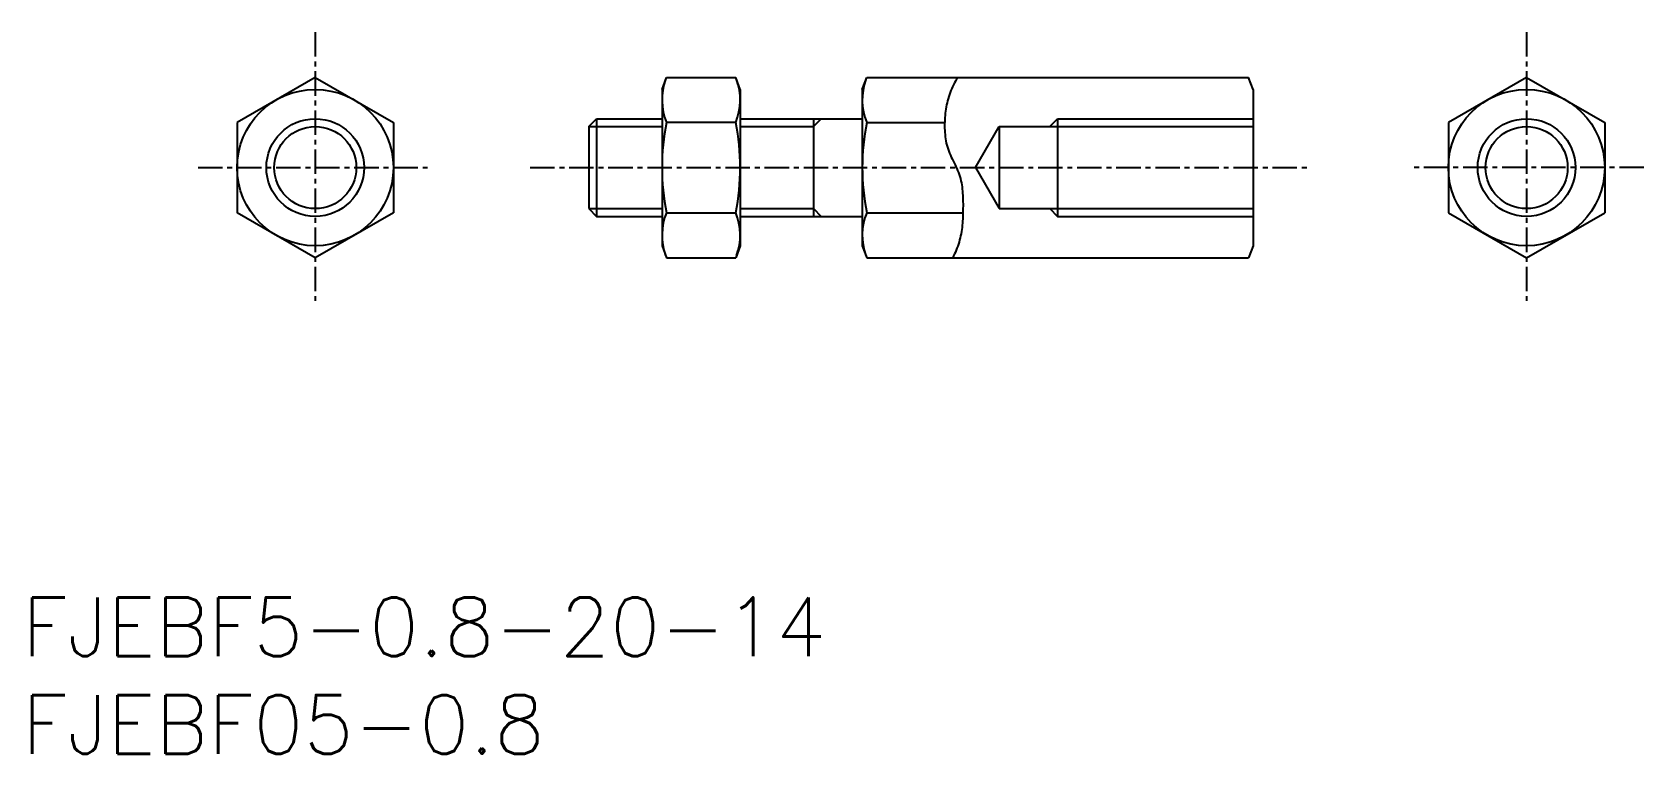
# Model space of a CAD drawing. Extents: x 0.5 to 83, y 0 to 36.9.
import ezdxf

# ---------------------------------------------------------------- set-up
doc = ezdxf.new("R2010")
doc.units = 0
doc.linetypes.add('CENTER', pattern=[2, 1.25, -0.25, 0.25, -0.25])
doc.layers.get('0').update_dxf_attribs({"linetype": 'CONTINUOUS'})
doc.layers.add('CENTER', color=1, linetype='CENTER')
doc.styles.get("Standard").update_dxf_attribs({"font": 'txt.shx'})

# ---------------------------------------------------------------- blocks, each defined once
blk = doc.blocks.new('*U23')
at = {"color": 7, "linetype": 'CONTINUOUS'}
blk.add_text('FJEBF05-0.8', height=3, dxfattribs=at).set_placement((0, 0))
blk = doc.blocks.new('*U24')
at = {"color": 7, "linetype": 'CONTINUOUS'}
blk.add_text('FJEBF5-0.8-20-14', height=3, dxfattribs=at).set_placement((0, 5))

msp = doc.modelspace()

# ---------------------------------------------------------------- linework, layer by layer
for p, q in [((15, 34.619), (11, 32.309)), ((15, 34.619), (19, 32.309)), ((32.75, 34), (32.975, 34.619)), ((32.75, 34), (32.75, 26)), ((32.975, 34.619), (36.525, 34.619)), ((36.75, 34), (36.525, 34.619)), ((36.75, 34), (36.75, 26)), ((43, 34), (43.225, 34.619)), ((43, 34), (43, 26)), ((43.225, 34.619), (62.775, 34.619)), ((63, 34), (62.775, 34.619)), ((63, 34), (63, 26)), ((77, 34.619), (73, 32.309)), ((77, 34.619), (81, 32.309)), ((11, 32.309), (11, 27.691)), ((19, 32.309), (19, 27.691)), ((29, 32.1), (29.4, 32.5)), ((29.4, 32.5), (29.4, 27.5)), ((29.4, 32.5), (32.75, 32.5)), ((36.522, 32.309), (32.978, 32.309)), ((36.75, 32.5), (43, 32.5)), ((40.5, 32.5), (40.5, 27.5)), ((43.228, 32.309), (47.218, 32.309)), ((53, 32.5), (53, 27.5)), ((73, 32.309), (73, 27.691)), ((81, 32.309), (81, 27.691)), ((29, 32.1), (29, 27.9)), ((32.75, 32), (32.75, 32)), ((48.788, 30), (50, 32.1)), ((50, 32.1), (50, 27.9)), ((50, 32.1), (63, 32.1)), ((32.75, 30), (32.75, 30)), ((48.788, 30), (50, 27.9)), ((15, 25.381), (11, 27.691)), ((19, 27.691), (15, 25.381)), ((29, 27.9), (29.4, 27.5)), ((29.4, 27.5), (32.75, 27.5)), ((32.978, 27.691), (36.522, 27.691)), ((36.75, 27.5), (43, 27.5)), ((43.228, 27.691), (48.153, 27.691)), ((50, 27.9), (63, 27.9)), ((73, 27.691), (77, 25.381)), ((77, 25.381), (81, 27.691)), ((32.75, 26), (32.975, 25.381)), ((36.75, 26), (36.525, 25.381)), ((43, 26), (43.225, 25.381)), ((63, 26), (62.775, 25.381)), ((32.975, 25.381), (36.525, 25.381)), ((43.225, 25.381), (62.775, 25.381))]:
    msp.add_line(p, q)
at = {"color": 3}
for p, q in [((40.5, 32.1), (40.9, 32.5)), ((52.6, 32.1), (53, 32.5)), ((53, 32.5), (63, 32.5)), ((29, 32.1), (32.75, 32.1)), ((36.75, 32.1), (40.5, 32.1)), ((29, 27.9), (32.75, 27.9)), ((36.75, 27.9), (40.5, 27.9)), ((40.5, 27.9), (40.9, 27.5)), ((52.6, 27.9), (53, 27.5)), ((53, 27.5), (63, 27.5))]:
    msp.add_line(p, q, dxfattribs=at)
msp.add_lwpolyline([(47.884, 34.619, 0.050534), (47.494, 33.838, 0.052287), (47.277, 32.994, 0.037668), (47.215, 32.125, 0.053417), (47.301, 31.258, 0.064464), (47.603, 30.441, -0.031673), (47.962, 29.647, -0.060385), (48.129, 28.792, -0.02159), (48.155, 27.92, -0.024129), (48.119, 27.048, -0.04947), (47.953, 26.192, -0.043878), (47.628, 25.382)], format="xyb", dxfattribs=at)
for centre, radius in [((15, 30), 4), ((77, 30), 4), ((15, 30), 2.5), ((77, 30), 2.1)]:
    msp.add_circle(centre, radius)
for centre, radius in [((77, 30), 2.5), ((15, 30), 2.1)]:
    msp.add_circle(centre, radius, dxfattribs=at)
for centre, radius, start, end in [((35.789, 33.464), 3.039, 160, 202.32946), ((33.711, 33.464), 3.039, 337.67054, 20.00001), ((46.039, 33.464), 3.039, 160, 202.32946), ((44.565, 30), 11.815, 168.72827, 191.27173), ((24.935, 30), 11.815, 348.72827, 11.27173), ((54.815, 30), 11.815, 168.72827, 191.27173), ((35.789, 26.536), 3.039, 157.67053, 200), ((33.711, 26.536), 3.039, 340, 22.32947), ((46.039, 26.536), 3.039, 157.67053, 200)]:
    msp.add_arc(centre, radius, start, end)
at = {"layer": 'CENTER', "color": 1, "linetype": 'CENTER'}
for p, q in [((15, 36.928), (15, 23.072)), ((77, 36.928), (77, 23.072)), ((9, 30), (21, 30)), ((26, 30), (66, 30)), ((83, 30), (71, 30))]:
    msp.add_line(p, q, dxfattribs=at)

# ---------------------------------------------------------------- block references
at = {"color": 7, "linetype": 'CONTINUOUS'}
for name in ['*U24', '*U23']:
    msp.add_blockref(name, (0, 0), dxfattribs=at)

doc.saveas('drawing.dxf')
